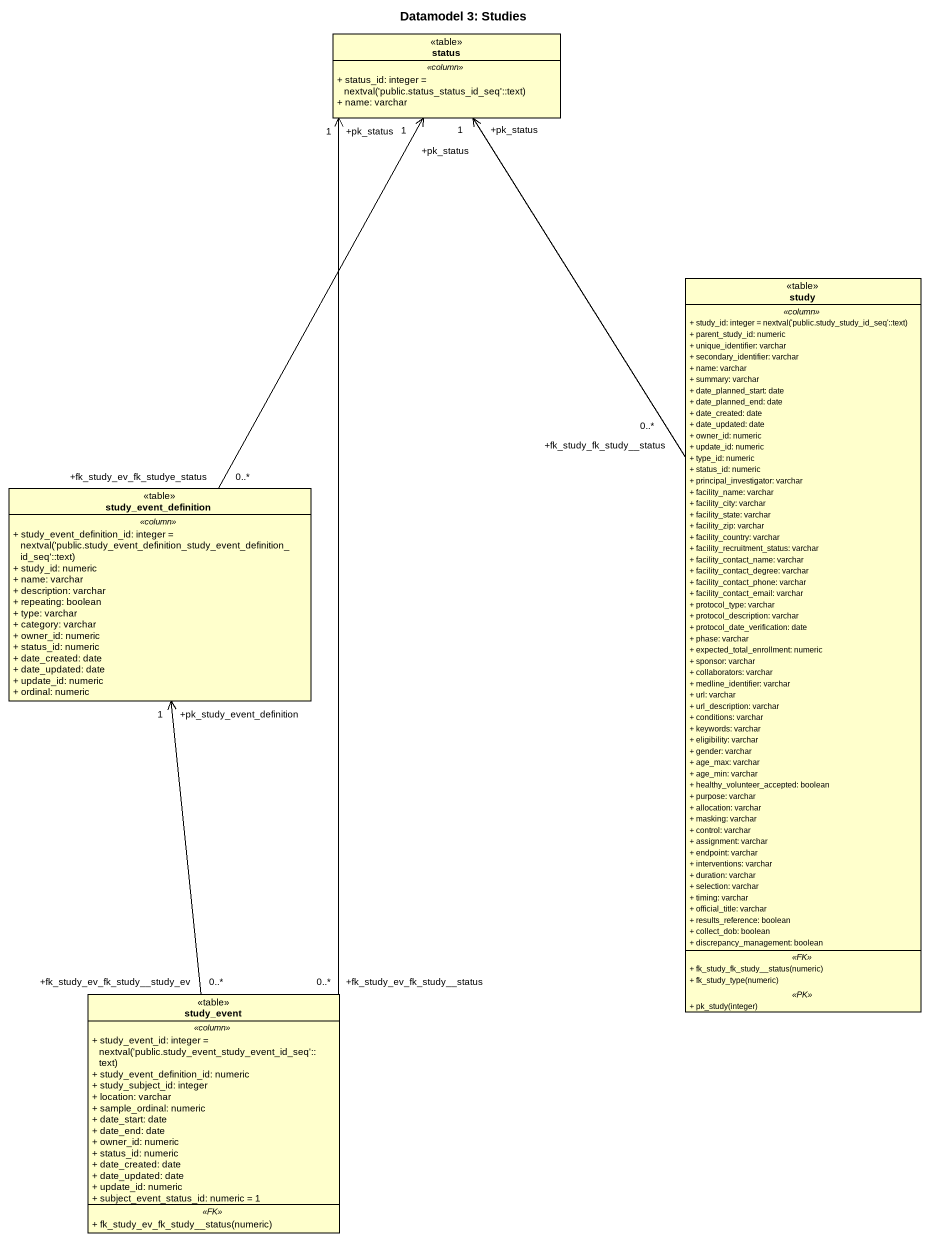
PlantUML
@startuml
title Datamodel 3: Studies
hide circle
hide empty members
skinparam classAttributeIconSize 0
class status <<table>> {
  .. <<column>> ..
  {field} + status_id: integer = nextval('public.status_status_id_seq'::text)
  + name: varchar
}
class study <<table>> {
  .. <<column>> ..
  {field} + study_id: integer = nextval('public.study_study_id_seq'::text)
  + parent_study_id: numeric
  + unique_identifier: varchar
  + secondary_identifier: varchar
  + name: varchar
  + summary: varchar
  + date_planned_start: date
  + date_planned_end: date
  + date_created: date
  + date_updated: date
  + owner_id: numeric
  + update_id: numeric
  + type_id: numeric
  + status_id: numeric
  + principal_investigator: varchar
  + facility_name: varchar
  + facility_city: varchar
  + facility_state: varchar
  + facility_zip: varchar
  + facility_country: varchar
  + facility_recruitment_status: varchar
  + facility_contact_name: varchar
  + facility_contact_degree: varchar
  + facility_contact_phone: varchar
  + facility_contact_email: varchar
  + protocol_type: varchar
  + protocol_description: varchar
  + protocol_date_verification: date
  + phase: varchar
  + expected_total_enrollment: numeric
  + sponsor: varchar
  + collaborators: varchar
  + medline_identifier: varchar
  + url: varchar
  + url_description: varchar
  + conditions: varchar
  + keywords: varchar
  + eligibility: varchar
  + gender: varchar
  + age_max: varchar
  + age_min: varchar
  + healthy_volunteer_accepted: boolean
  + purpose: varchar
  + allocation: varchar
  + masking: varchar
  + control: varchar
  + assignment: varchar
  + endpoint: varchar
  + interventions: varchar
  + duration: varchar
  + selection: varchar
  + timing: varchar
  + official_title: varchar
  + results_reference: boolean
  + collect_dob: boolean
  + discrepancy_management: boolean
  .. <<FK>> ..
  + fk_study_fk_study__status(numeric)
  + fk_study_type(numeric)
  .. <<PK>> ..
  + pk_study(integer)
}
class study_event_definition <<table>> {
  .. <<column>> ..
  {field} + study_event_definition_id: integer = nextval('public.study_event_definition_study_event_definition_id_seq'::text)
  + study_id: numeric
  + name: varchar
  + description: varchar
  + repeating: boolean
  + type: varchar
  + category: varchar
  + owner_id: numeric
  + status_id: numeric
  + date_created: date
  + date_updated: date
  + update_id: numeric
  + ordinal: numeric
}
class study_event <<table>> {
  .. <<column>> ..
  {field} + study_event_id: integer = nextval('public.study_event_study_event_id_seq'::text)
  + study_event_definition_id: numeric
  + study_subject_id: integer
  + location: varchar
  + sample_ordinal: numeric
  + date_start: date
  + date_end: date
  + owner_id: numeric
  + status_id: numeric
  + date_created: date
  + date_updated: date
  + update_id: numeric
  + subject_event_status_id: numeric = 1
  .. <<FK>> ..
  + fk_study_ev_fk_study__status(numeric)
}
study "+fk_study_fk_study__status\n0..*" -up-> "+pk_status\n1" status
study_event_definition "+fk_study_ev_fk_studye_status\n0..*" -up-> "+pk_status\n1" status
study_event "+fk_study_ev_fk_study__status\n0..*" -up-> "+pk_status\n1" status
study_event "+fk_study_ev_fk_study__study_ev\n0..*" -up-> "+pk_study_event_definition\n1" study_event_definition
@enduml
